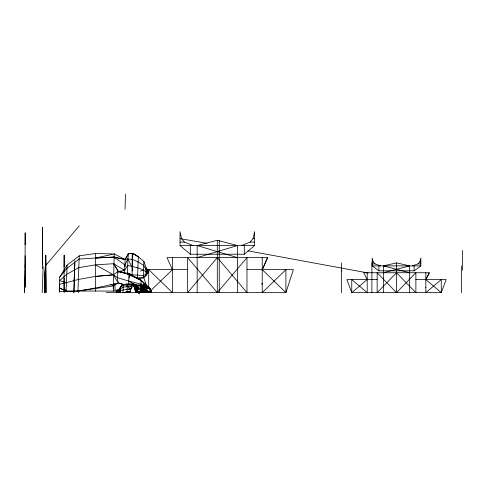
<?xml version="1.0" encoding="UTF-8"?>
<svg xmlns="http://www.w3.org/2000/svg" width="487" height="487" viewBox="0 0 487 487"><rect width="100%" height="100%" fill="white"/><g stroke="black" fill="none" stroke-linecap="round" stroke-linejoin="round"><path stroke-width="0.73" d="M44.774 290.301L45.723 255.505L46.533 292.638M113.319 288.761L114.226 253.964M140.262 291.914L140.451 284.956L135.41 285.047M42.466 264.575L42.406 250.281M59.335 292.182L59.731 277.042L66.963 268.319L79.119 259.066L95.586 258.019L114.275 253.964L95.598 253.502L95.592 291.043M136.713 292.37L136.701 289.442M25.068 267.582L25.172 232.774L25.141 244.541L25.135 244.115M42.375 261.842L42.485 227.313L42.448 239.08L42.442 238.66M64.053 289.899L64.156 255.091L64.126 266.858L64.12 266.432M118.773 292.626L118.84 290.161L120.496 287.367L123.284 285.224L131.216 284.767L133.572 285.321L134.321 284.25L135.276 284.286L136.5 285.011L136.323 289.741L137.602 289.704L138.643 288.554L137.736 286.046L135.423 284.286L134.321 284.286L134.126 286.898L138.649 288.365L137.705 286.928L136.457 286.161L133.572 285.321L131.338 284.043L127.058 283.933L127.052 292.626M136.713 285.766L136.719 284.865M44.786 292.596L45.729 255.505L44.78 287.47M129.171 278.083L129.232 274.504L117.909 271.454L113.733 263.711L95.562 264.843L78.809 267.649L66.743 274.278L59.597 280.658L66.433 282.661L78.383 279.453L95.525 276.397L113.453 274.82L117.909 271.454L119.078 271.283L130.212 274.345L141.072 280.226L150.099 288.535L151.627 292.37L149.692 292.054M142.581 288.042L142.581 286.928M44.774 285.552L45.65 258.621L44.774 292.584L45.468 292.705L45.65 258.621M74.316 263.808L74.767 263.784L73.902 292.638L74.846 260.667M135.276 284.365L134.321 284.286L133.572 285.321L131.277 284.761L127.052 284.98L131.338 284.043L131.149 288.87L123.114 289.942L118.791 291.342M44.944 276.36L45.723 255.505L45.468 258.621M74.067 281.523L74.767 263.784M24.63 282.003L24.35 292.638L25.403 261.148M110.038 284.244L113.331 285.93L113.404 283.708L113.331 285.93L77.963 291.043L59.347 291.622L59.335 287.902L66.122 291.043L117.038 291.043M137.377 291.275L138.923 292.023L139.331 292.918L138.838 292.827L139.459 292.918L137.036 290.203L134.479 288.949L137.109 290.222L139.459 292.918L136.78 291.89L139.306 292.906C135.556 288.669 135.885 288.767 139.331 292.918L136.969 290.191L134.698 288.913M136.695 291.768L141.254 290.8L147.786 292.626L145.57 290.173L147.811 292.632L147.427 292.571L147.451 291.853C145.79 290.355 142.545 287.135 140.286 289.126L137.419 289.375M44.786 287.47L45.169 276.36M95.598 253.502L79.235 255.845L77.963 291.043L95.489 288.024L118.298 283.184L123.314 284.572M78.419 292.638L78.498 290.465M130.437 291.53L123.016 292.626L123.308 284.475L127.058 283.933M136.835 291.908L138.905 292.845L138.935 292.054L136.896 290.24M145.619 290.222L147.421 291.847L147.756 292.614L147.366 292.553L147.92 292.638L147.616 291.871L147.811 292.632L147.366 292.553L147.451 291.853L146.118 291.226M42.192 292.638L43.154 266.693M45.309 265.251L45.675 255.505L45.948 265.251L79.265 225.798M59.335 287.902L66.122 291.043L67.084 265.105L79.235 255.845M116.466 290.276L116.405 292.638M123.308 284.475L120.526 286.618L120.307 292.626L118.773 291.926M125.463 194.082L125.062 209.227M127.533 274.157L127.874 258.962L128.525 253.368L125.141 259.498L124.538 273.25M131.971 276.208L132.817 253.417L128.525 253.526L125.141 259.498L113.745 257.099L95.586 258.019L114.019 257.081L125.141 259.498L127.874 258.962L132.592 259.486L138.144 261.969L143.744 265.421L146.051 269.646L147.999 271.88L145.972 271.819C140.816 267.667 133.773 267.253 127.643 265.275L124.684 270.498L118.493 271.369L113.733 263.711L124.684 270.498L123.759 269.335M138.338 256.783L137.535 278.29L143.281 277.9L145.832 275.557L147.969 272.732L148.03 271.034L146.124 267.765L143.896 261.446L138.338 256.783L133.493 253.526L132.817 253.417L138.338 256.783L132.817 253.514L128.525 253.526L129.944 253.526M136.323 289.741L137.602 289.668L137.736 286.046M137.602 289.668L138.168 289.162L138.235 287.452M138.868 292.03L138.856 292.833L139.27 292.894L138.832 292.017L138.838 292.827L138.898 292.042L139.306 292.906M143.281 277.9L143.896 261.446M145.266 285.516C142.648 283.781 144.724 287.47 146.344 287.245L147.19 288.706L146.252 289.704L145.108 289.771L145.266 285.516L144.292 284.865L146.374 286.453L147.202 288.371L146.77 289.041L144 289.126L144.158 284.846L143.3 284.865L142.624 286.064L142.533 288.261L141.297 288.438L140.341 286.904L137.437 287.087M145.832 275.557L146.124 267.765M145.102 289.82L146.252 289.741L146.374 286.453M146.252 289.741L146.764 289.272L146.818 287.714M137.9 287.799L140.286 289.126L141.254 290.8L147.427 292.571L147.391 291.835L147.427 292.571L141.254 290.745L140.262 291.348L136.695 291.823M141.504 290.459L147.884 292.626L147.549 291.853L147.524 292.571L147.92 292.638L145.747 290.191L141.297 288.438L143.641 289.028L141.175 288.45L140.341 286.904L142.533 288.261L143.123 287.22L146.313 288.164L147.19 288.706L146.764 289.272M137.036 290.203L134.589 288.931L137.109 290.222L137.042 291.926L139.459 292.918M135.051 290.581L139.118 292.066L138.935 292.827L139.416 292.912L138.996 292.042L138.984 292.839L139.367 292.9L138.996 292.042L139.038 292.851L135.002 290.782M147.531 291.847L147.5 292.565L145.686 291.725L145.814 290.209L143.44 289.065L143.403 291.39L147.616 291.871L147.841 292.62L147.506 291.841L147.458 292.553L147.92 292.638M147.476 292.559L147.488 291.841L147.884 292.626M131.8 287.494L131.21 286.295L131.326 284.043L132.007 285.863M124.842 266.401L124.915 264.922L127.874 258.962L131.32 265.689M142.472 289.363L143.3 284.834L142.624 286.064L140.347 285.583L137.45 285.729M132.16 271.022L132.16 253.879L132.817 253.502M135.13 286.417L135.13 288.176L135.13 284.365L136.5 285.011M144.03 288.365L144.079 286.033M25.062 270.322L25.062 278.607L24.441 287.087L25.281 287.087L25.281 264.362M138.905 292.845L138.965 292.06L139.367 292.9L138.959 292.833L138.923 292.023M137.334 285.632L140.451 284.956L140.402 285.577L142.533 288.261M128.872 283.976L128.647 281.072L129.232 274.504L130.212 274.345L118.493 271.369L129.725 274.425L140.749 280.153L147.433 286.362M145.096 289.948L149.752 292.066L150.099 288.535L146.009 286.502M141.504 290.386L143.604 291.366L141.364 290.782M141.254 290.8L141.175 288.45L142.07 289.631M138.984 292.839L136.969 291.908C137.297 289.795 137.224 293.241 135.666 291.713L139.118 292.066L137.754 291.403M141.047 285.644L141.072 280.226L129.232 274.504L140.749 280.153M140.286 289.126L147.549 292.577L147.573 291.859L147.549 292.577L145.686 291.725L145.777 290.976L147.616 291.871L145.814 290.209L143.543 289.047M142.283 290.526C143.178 291.543 146.697 292.833 145.814 290.209M135.684 291.719L136.932 291.902L137.109 290.222M140.92 285.613L141.242 284.14L128.647 281.072L117.209 277.56L113.453 274.82L95.562 264.843M145.686 291.725L145.844 290.989L143.422 290.209L143.403 291.39L143.44 289.065L145.747 290.191M241.582 245.564L250.166 242.094L253.039 238.63L254.585 231.696L254.585 245.564L244.297 254.238L190.314 254.238L180.026 245.564L180.026 231.696L181.572 238.63L184.445 242.094L193.029 245.564M412.361 265.884L417.962 263.911L419.837 261.939L420.847 258L420.847 265.884L414.133 270.815L378.904 270.815L372.19 265.884L372.19 258L373.2 261.939L375.075 263.911L380.676 265.884M129.457 292.638L132.921 283.458L136.39 292.638M262.219 269.999L267.594 257.635L167.017 257.635L172.392 269.634L150.86 290.544M267.594 257.635L262.219 269.634L285.906 292.638L293.393 269.634L246.976 269.634M118.84 290.161L120.526 286.618M425.93 279.562L429.333 272.744L363.704 272.744L367.21 279.562L351.754 292.638L346.866 279.562L377.151 279.562M429.333 272.744L425.827 279.562L441.283 292.638L446.165 279.562L415.88 279.562M141.699 290.295L141.474 290.709L143.604 291.366M133.523 286.575L134.175 285.498L134.942 286.989L134.089 287.866M59.731 277.042L67.084 265.105M145.972 271.819L147.969 272.732L145.832 275.472L143.288 277.724L136.135 278.114M138.168 289.162L138.643 288.554L138.198 288.353M118.816 290.751C121.336 286.447 126.833 286.551 131.21 286.295L132.336 287.178M217.305 292.638L246.976 257.635L246.976 292.638L217.305 257.635L187.635 292.638L187.635 257.635L217.305 292.638L217.305 240.274L197.168 245.564L197.168 292.638M126.443 292.638L127.411 291.64M396.515 292.638L415.88 272.744L415.88 292.638L396.515 272.744L377.151 292.638L377.151 272.744L396.515 292.638L396.515 262.877L409.658 265.884L409.658 292.638M143.093 288.085L143.86 287.3L143.172 285.954L140.347 285.583M117.495 292.638L119.041 291.329L117.495 290.021L117.495 292.638L116.515 290.021L119.345 290.021M147.969 272.732L145.875 274.4L143.373 275.459L132.026 274.82L127.363 272.757M113.331 285.93L117.677 283.3M262.219 283.629L261.647 283.97L262.219 283.97M132.16 253.879L132.817 253.514M135.13 284.365L135.1 289.022L137.62 289.162L138.643 288.554L138.192 288.468M144.03 284.938L143.3 284.865L144.164 284.938M425.827 287.519L425.455 287.707L425.827 287.707M132.16 263.108L132.464 262.992M140.353 271.095L143.574 270.017M136.378 288.383L137.669 287.951M145.15 288.554L146.313 288.164M25.062 278.607L24.752 278.704L25.281 287.087M197.168 257.635L237.443 245.564L237.443 292.638M383.379 272.744L409.658 265.884L408.197 266.158M66.433 282.661L59.469 284.28L59.639 286.198M396.515 262.877L383.379 265.884L383.379 292.638M130.437 291.153L123.016 292.626M127.04 289.235L131.143 288.87L127.046 286.557L128.44 286.472M113.745 257.099L115.303 257.873M95.525 276.397L113.453 274.82L118.298 283.184L117.209 277.56L117.909 271.454L118.798 272.629M131.216 284.767L132.397 285.668M180.026 238.63L206.938 243.299M253.039 238.63L254.585 238.63M180.026 242.094L184.445 242.094M250.166 242.094L254.585 242.094M180.026 245.564L254.585 245.564M42.472 250.635L42.472 261.196M372.19 261.939L373.2 261.939M419.837 261.939L420.847 261.939M372.19 263.911L375.075 263.911M417.962 263.911L420.847 263.911M372.19 265.884L420.847 265.884M146.459 269.634L187.635 269.634M341.302 270.815L341.88 270.815M116.618 290.301L119.321 290.301M136.117 292.37L144.158 292.37L144.158 291.116M106.263 292.638L285.906 292.638L285.906 269.634L262.219 292.638L262.219 257.635M146.788 288.529L147.196 288.535L146.806 288.091L147.202 288.371M147.129 288.316L150.099 288.535L148.791 287.896M136.354 289.041L137.62 289.162L137.456 288.219M144.115 286.058L143.172 285.954L143.068 288.712L144 289.126M146.203 290.745L148.845 291.95L151.067 292.352L149.15 292.048L146.55 290.855M146.672 290.763L149.296 291.963L151.232 292.279L150.112 289.698M149.296 291.963L151.627 292.37L149.771 288.456L151.451 292.334L149.406 291.987L151.451 292.334L150.185 289.716M149.637 292.042L151.627 292.37M149.077 292.023L151.067 292.352M135.739 291.689L136.932 291.902M247.974 250.854L368.099 272.97M384.84 266.158L383.379 265.884L409.658 272.744M146.788 288.627L147.19 288.706M123.674 259.175L125.141 259.498L114.275 253.964M141.151 285.741L142.624 286.064L140.451 284.956M149.223 288.334L150.099 288.535M118.834 283.099L121.689 283.842M217.305 240.274L237.443 245.564M119.029 283.117L123.394 284.298M197.168 245.564L237.443 257.635M146.27 290.52L149.515 292.011M145.254 289.984L149.752 292.066M146.392 291.275L147.616 291.871M146.277 291.275L147.482 291.865M141.242 284.14L143.288 285.151M129.725 274.425L140.426 280.08M128.647 281.072L135.197 284.828M142.04 286.593L140.402 285.577L142.581 287.147M146.051 269.646L148.03 271.034M138.217 287.872L138.655 288.176M148.547 287.397L149.661 288.432M143.172 282.661L145.376 284.725M147.573 286.788L148.675 287.817M129.901 292.212L129.073 291.36L129.073 292.638M114.944 258.244L114.019 257.075L124.915 264.922L124.922 266.419M64.972 289.211L66.122 291.043M131.21 286.295L131.88 287.476M147.439 291.829L147.841 292.62M147.786 292.626L147.409 291.841L147.366 292.553M143.562 276.823L146.368 285.449M148.243 291.196L148.705 292.638L148.705 291.135M121.665 286.1L121.58 285.711L121.58 286.1M44.841 281.882L45.468 291.476M64.144 292.638L64.083 278.059M25.16 270.322L25.099 255.742M140.566 290.155L140.615 292.383M114.914 283.519L115.078 291.092M42.466 231.83L42.472 268.489M140.262 291.348L140.262 292.37L140.262 290.964M462.65 250.428L462.65 270.322M461.42 265.884L461.42 292.638M425.827 272.744L425.827 292.638L441.283 279.562L441.283 292.638L351.754 292.638L351.754 279.562L367.21 292.638L367.21 272.744M414.133 265.884L414.133 270.815M378.904 265.884L378.904 270.815M371.904 262.877L371.904 292.638M341.594 262.877L341.594 292.638M244.297 245.564L244.297 254.238M219.26 240.274L219.26 292.638M190.314 245.564L190.314 254.238M172.392 257.635L172.392 292.638L148.705 269.634L148.705 287.385M135.276 286.356L135.276 287.75M132.921 283.458L132.921 284.95M118.061 290.021L118.061 290.587M113.325 284.012L113.331 291.056M145.619 291.713L143.403 291.39L145.65 291.719M150.946 292.316L148.919 291.969L150.946 292.316"/></g></svg>
